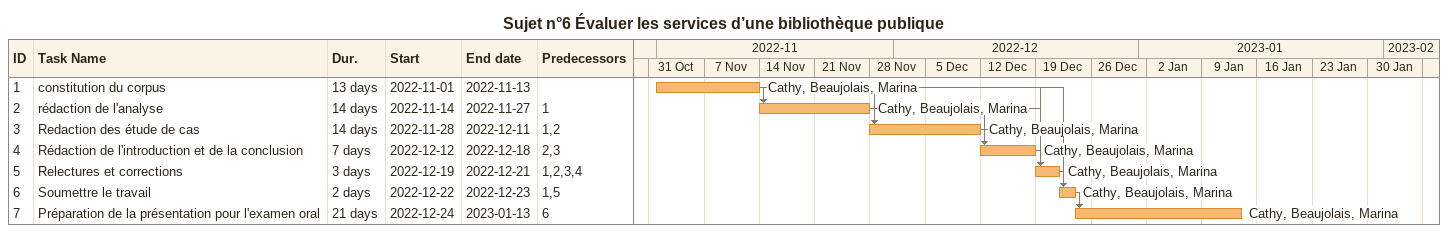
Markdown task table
Sujet n°6 Évaluer les services d’une bibliothèque publique

| ID | Task | Duration | Start | Finish | Predecessors | Resources |
|---|---|---|---|---|---|---|
| 1 | constitution du corpus | 13d | 2022-11-01 | 2022-11-13 |  | Cathy, Beaujolais, Marina |
| 2 | rédaction de l'analyse | 14d | 2022-11-14 | 2022-11-27 | 1 | Cathy, Beaujolais, Marina |
| 3 | Redaction des étude de cas | 14d | 2022-11-28 | 2022-12-11 | 1, 2 | Cathy, Beaujolais, Marina |
| 4 | Rédaction de l'introduction et de la conclusion | 7d | 2022-12-12 | 2022-12-18 | 2, 3 | Cathy, Beaujolais, Marina |
| 5 | Relectures et corrections | 3d | 2022-12-19 | 2022-12-21 | 1, 2, 3, 4 | Cathy, Beaujolais, Marina |
| 6 | Soumettre le travail | 2d | 2022-12-22 | 2022-12-23 | 1, 5 | Cathy, Beaujolais, Marina |
| 7 | Préparation de la présentation pour l'examen oral | 21d | 2022-12-24 | 2023-01-13 | 6 | Cathy, Beaujolais, Marina |
